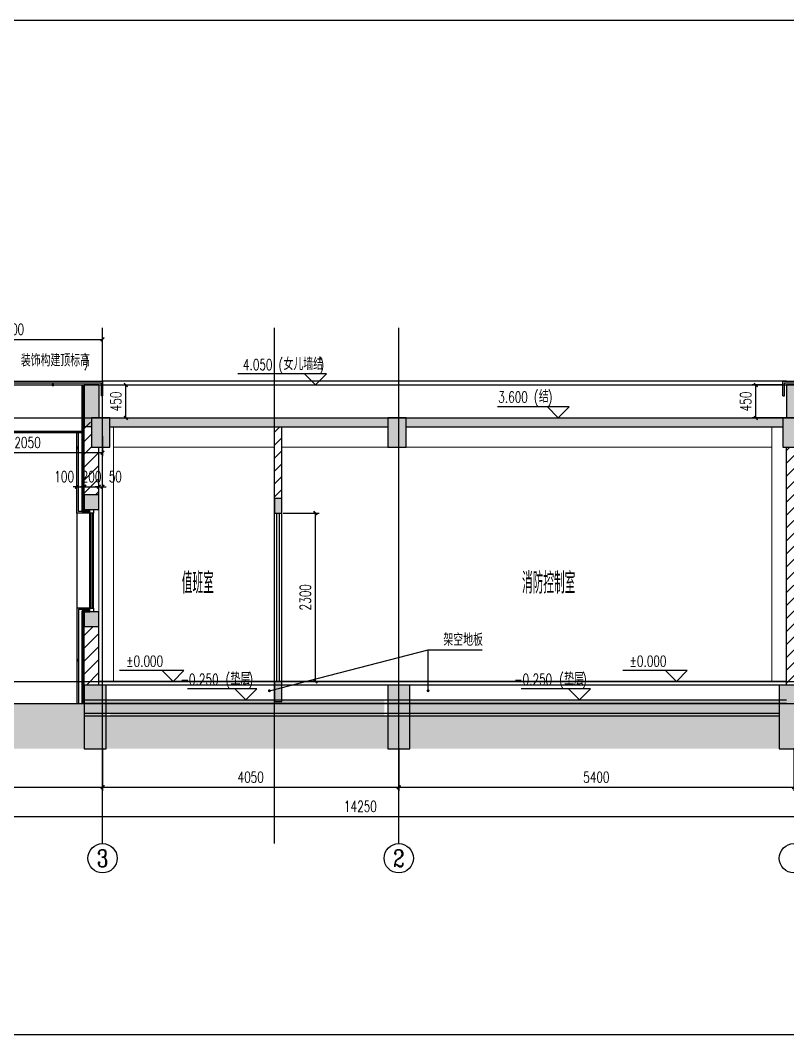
# Model space of a CAD drawing. Extents: x -2377130 to 293730, y -2 to 754590.
# Drawn here: x -2344584 to -2334094, y 512410 to 526270 of the extents above; entities that cross this region are included whole.
import ezdxf
from ezdxf.enums import TextEntityAlignment as Align

# ---------------------------------------------------------------- set-up
doc = ezdxf.new("R2010")
doc.units = 0
doc.header["$LTSCALE"] = 1000
doc.header["$MEASUREMENT"] = 0
doc.linetypes.add('DOTE', pattern=[2.42, 2, -0.2, 0.02, -0.2])
doc.layers.get('Defpoints').update_dxf_attribs({"color": 210})
for name, color, linetype in [('A-AXIS-D', 1, 'Continuous'), ('A-AXIS-DOTE', 14, 'DOTE'), ('A-AXIS-DP', 126, 'Continuous'), ('A-AXIS-ELEV', 4, 'Continuous'), ('A-COLS', 6, 'Continuous'), ('A-CURTAIN', 134, 'Continuous'), ('A-HATCH-1', 252, 'Continuous'), ('A-HATCH-2', 251, 'Continuous'), ('A-LIN-V', 9, 'Continuous'), ('A-SFCE', 30, 'Continuous'), ('A-TEXT', 61, 'Continuous'), ('A-WINDOW', 140, 'Continuous'), ('AS-COLN', 6, 'Continuous'), ('AS-WALL', 40, 'Continuous'), ('DIM_SYMB', 3, 'Continuous'), ('PUB_HATCH', 8, 'Continuous'), ('PUB_TEXT', 7, 'Continuous')]:
    doc.layers.add(name, color=color, linetype=linetype)
doc.layers.add('A-WALL-HATCH', color=8, linetype='Continuous', lineweight=13)
doc.styles.add('_TCH_AXIS', font='COMPLEX', dxfattribs={"bigfont": 'GBCBIG'})
doc.styles.add('_TCH_DIM', font='SIMPLEX', dxfattribs={"bigfont": 'GBCBIG'})
doc.styles.add('_TCH_DIM_T3', font='SIMPLEX', dxfattribs={"width": 0.705882, "bigfont": 'GBCBIG'})
doc.styles.add('_TCH_SPACE', font='SIMPLEX', dxfattribs={"height": 5, "bigfont": 'GBCBIG'})
doc.dimstyles.new('_TCH_ARCH&&50', dxfattribs={"dimtxt": 148.75, "dimasz": 50, "dimexe": 50, "dimexo": 50, "dimgap": 63.125, "dimtad": 1, "dimdec": 0, "dimzin": 0, "dimdsep": 46, "dimtxsty": '_TCH_DIM_T3', "dimblk": 'ARCHTICK', "dimcen": 0.09, "dimclrt": 7, "dimazin": 2, "dimtfac": 1, "dimtdec": 0, "dimtix": 1, "dimtmove": 2, "dimatfit": 3, "dimfxl": 0, "dimtolj": 1, "dimtzin": 0, "dimarcsym": 0})
pattern_1 = [(45, (0, 89.76), (-88.388383, 88.388383), [])]

# ---------------------------------------------------------------- blocks, each defined once
blk = doc.blocks.new('_ArchTick')
at = {"color": 0, "linetype": 'ByBlock', "const_width": 0.4}
blk.add_lwpolyline([(-0.5, -0.5), (0.5, 0.5)], dxfattribs=at)
blk = doc.blocks.new('*D1926')
at = {"layer": 'A-AXIS-DP', "color": 0, "lineweight": -2}
for p, q in [((-2345510, 520587), (-2345510, 520314)), ((-2343460, 520587), (-2343460, 520314)), ((-2345510, 520364), (-2343460, 520364))]:
    blk.add_line(p, q, dxfattribs=at)
at = {"layer": 'Defpoints', "color": 0}
for p in [(-2345510, 520637), (-2343460, 520637), (-2343460, 520364)]:
    blk.add_point(p, dxfattribs=at)
at = {"layer": 'A-AXIS-DP', "color": 0, "lineweight": -2, "xscale": 50, "yscale": 50, "zscale": 50, "rotation": 180}
blk.add_blockref('_ArchTick', (-2345510, 520364), dxfattribs=at)
at = {"layer": 'A-AXIS-DP', "color": 0, "lineweight": -2, "xscale": 50, "yscale": 50, "zscale": 50}
blk.add_blockref('_ArchTick', (-2343460, 520364), dxfattribs=at)
at = {"layer": 'A-AXIS-DP', "color": 7, "insert": (-2344485, 520502), "char_height": 148.8, "attachment_point": 5, "style": '_TCH_DIM_T3'}
blk.add_mtext('\\A1;2050', dxfattribs=at)
blk = doc.blocks.new('*D1925')
at = {"layer": 'A-AXIS-DP', "color": 0, "lineweight": -2}
for p, q in [((-2334160, 521287), (-2334580, 521287)), ((-2334530, 520837), (-2334530, 521287)), ((-2334160, 520837), (-2334580, 520837))]:
    blk.add_line(p, q, dxfattribs=at)
at = {"layer": 'Defpoints', "color": 0}
for p in [(-2334530, 521287), (-2334110, 521287), (-2334110, 520837)]:
    blk.add_point(p, dxfattribs=at)
at = {"layer": 'A-AXIS-DP', "color": 0, "lineweight": -2, "xscale": 50, "yscale": 50, "zscale": 50}
for p, rotation in [((-2334530, 521287), 90), ((-2334530, 520837), 270)]:
    blk.add_blockref('_ArchTick', p, dxfattribs=dict(at, rotation=rotation))
at = {"layer": 'A-AXIS-DP', "color": 7, "insert": (-2334668, 521062), "char_height": 148.8, "attachment_point": 5, "rotation": 90, "style": '_TCH_DIM_T3'}
blk.add_mtext('\\A1;450', dxfattribs=at)
blk = doc.blocks.new('*D1924')
at = {"layer": 'A-AXIS-DP', "color": 0, "lineweight": -2}
for p, q in [((-2343510, 519897), (-2343560, 519897)), ((-2343510, 519657), (-2343510, 519947)), ((-2343510, 519897), (-2343460, 519897)), ((-2343460, 519657), (-2343460, 519947)), ((-2343460, 519897), (-2343410, 519897))]:
    blk.add_line(p, q, dxfattribs=at)
at = {"layer": 'Defpoints', "color": 0}
for p in [(-2343460, 519897), (-2343510, 519607), (-2343460, 519607)]:
    blk.add_point(p, dxfattribs=at)
at = {"layer": 'A-AXIS-DP', "color": 0, "lineweight": -2, "xscale": 50, "yscale": 50, "zscale": 50}
blk.add_blockref('_ArchTick', (-2343510, 519897), dxfattribs=at)
at = {"layer": 'A-AXIS-DP', "color": 0, "lineweight": -2, "xscale": 50, "yscale": 50, "zscale": 50, "rotation": 180}
blk.add_blockref('_ArchTick', (-2343460, 519897), dxfattribs=at)
at = {"layer": 'A-AXIS-DP', "color": 7, "insert": (-2343285, 520035), "char_height": 148.8, "attachment_point": 5, "style": '_TCH_DIM_T3'}
blk.add_mtext('\\A1;50', dxfattribs=at)
blk = doc.blocks.new('*D1923')
at = {"layer": 'A-AXIS-DP', "color": 0, "lineweight": -2}
for p, q in [((-2343710, 519897), (-2343760, 519897)), ((-2343710, 519657), (-2343710, 519947)), ((-2343710, 519897), (-2343510, 519897)), ((-2343510, 519657), (-2343510, 519947)), ((-2343510, 519897), (-2343460, 519897))]:
    blk.add_line(p, q, dxfattribs=at)
at = {"layer": 'Defpoints', "color": 0}
for p in [(-2343510, 519897), (-2343710, 519607), (-2343510, 519607)]:
    blk.add_point(p, dxfattribs=at)
at = {"layer": 'A-AXIS-DP', "color": 0, "lineweight": -2, "xscale": 50, "yscale": 50, "zscale": 50}
blk.add_blockref('_ArchTick', (-2343710, 519897), dxfattribs=at)
at = {"layer": 'A-AXIS-DP', "color": 0, "lineweight": -2, "xscale": 50, "yscale": 50, "zscale": 50, "rotation": 180}
blk.add_blockref('_ArchTick', (-2343510, 519897), dxfattribs=at)
at = {"layer": 'A-AXIS-DP', "color": 7, "insert": (-2343610, 520035), "char_height": 148.8, "attachment_point": 5, "style": '_TCH_DIM_T3'}
blk.add_mtext('\\A1;200', dxfattribs=at)
blk = doc.blocks.new('*D1922')
at = {"layer": 'A-AXIS-DP', "color": 0, "lineweight": -2}
for p, q in [((-2343810, 519897), (-2343860, 519897)), ((-2343810, 519657), (-2343810, 519947)), ((-2343810, 519897), (-2343710, 519897)), ((-2343710, 519657), (-2343710, 519947)), ((-2343710, 519897), (-2343660, 519897))]:
    blk.add_line(p, q, dxfattribs=at)
at = {"layer": 'Defpoints', "color": 0}
for p in [(-2343710, 519897), (-2343810, 519607), (-2343710, 519607)]:
    blk.add_point(p, dxfattribs=at)
at = {"layer": 'A-AXIS-DP', "color": 0, "lineweight": -2, "xscale": 50, "yscale": 50, "zscale": 50}
blk.add_blockref('_ArchTick', (-2343810, 519897), dxfattribs=at)
at = {"layer": 'A-AXIS-DP', "color": 0, "lineweight": -2, "xscale": 50, "yscale": 50, "zscale": 50, "rotation": 180}
blk.add_blockref('_ArchTick', (-2343710, 519897), dxfattribs=at)
at = {"layer": 'A-AXIS-DP', "color": 7, "insert": (-2343985, 520035), "char_height": 148.8, "attachment_point": 5, "style": '_TCH_DIM_T3'}
blk.add_mtext('\\A1;100', dxfattribs=at)
blk = doc.blocks.new('*D1921')
at = {"layer": 'A-AXIS-DP', "color": 0, "lineweight": -2}
for p, q in [((-2340993, 519537), (-2340500, 519537)), ((-2340550, 517237), (-2340550, 519537)), ((-2340993, 517237), (-2340500, 517237))]:
    blk.add_line(p, q, dxfattribs=at)
at = {"layer": 'Defpoints', "color": 0}
for p in [(-2341043, 519537), (-2340550, 519537), (-2341043, 517237)]:
    blk.add_point(p, dxfattribs=at)
at = {"layer": 'A-AXIS-DP', "color": 0, "lineweight": -2, "xscale": 50, "yscale": 50, "zscale": 50}
for p, rotation in [((-2340550, 519537), 90), ((-2340550, 517237), 270)]:
    blk.add_blockref('_ArchTick', p, dxfattribs=dict(at, rotation=rotation))
at = {"layer": 'A-AXIS-DP', "color": 7, "insert": (-2340688, 518387), "char_height": 148.8, "attachment_point": 5, "rotation": 90, "style": '_TCH_DIM_T3'}
blk.add_mtext('\\A1;2300', dxfattribs=at)
blk = doc.blocks.new('*D1920')
at = {"layer": 'A-AXIS-DP', "color": 0, "lineweight": -2}
for p, q in [((-2345960, 521470), (-2345960, 521960)), ((-2345960, 521910), (-2343460, 521910)), ((-2343460, 521470), (-2343460, 521960))]:
    blk.add_line(p, q, dxfattribs=at)
at = {"layer": 'Defpoints', "color": 0}
for p in [(-2343460, 521910), (-2345960, 521420), (-2343460, 521420)]:
    blk.add_point(p, dxfattribs=at)
at = {"layer": 'A-AXIS-DP', "color": 0, "lineweight": -2, "xscale": 50, "yscale": 50, "zscale": 50, "rotation": 180}
blk.add_blockref('_ArchTick', (-2345960, 521910), dxfattribs=at)
at = {"layer": 'A-AXIS-DP', "color": 0, "lineweight": -2, "xscale": 50, "yscale": 50, "zscale": 50}
blk.add_blockref('_ArchTick', (-2343460, 521910), dxfattribs=at)
at = {"layer": 'A-AXIS-DP', "color": 7, "insert": (-2344710, 522048), "char_height": 148.8, "attachment_point": 5, "style": '_TCH_DIM_T3'}
blk.add_mtext('\\A1;2500', dxfattribs=at)
blk = doc.blocks.new('*D1908')
at = {"layer": 'A-AXIS-D', "color": 0, "lineweight": -2}
for p, q in [((-2347060, 516327), (-2347060, 515342)), ((-2332810, 516327), (-2332810, 515342)), ((-2347060, 515392), (-2332810, 515392))]:
    blk.add_line(p, q, dxfattribs=at)
at = {"layer": 'Defpoints', "color": 0}
for p in [(-2347060, 516377), (-2332810, 516377), (-2332810, 515392)]:
    blk.add_point(p, dxfattribs=at)
at = {"layer": 'A-AXIS-D', "color": 0, "lineweight": -2, "xscale": 50, "yscale": 50, "zscale": 50, "rotation": 180}
blk.add_blockref('_ArchTick', (-2347060, 515392), dxfattribs=at)
at = {"layer": 'A-AXIS-D', "color": 0, "lineweight": -2, "xscale": 50, "yscale": 50, "zscale": 50}
blk.add_blockref('_ArchTick', (-2332810, 515392), dxfattribs=at)
at = {"layer": 'A-AXIS-D', "color": 7, "insert": (-2339935, 515529), "char_height": 148.8, "attachment_point": 5, "style": '_TCH_DIM_T3'}
blk.add_mtext('\\A1;14250', dxfattribs=at)
blk = doc.blocks.new('*D1906')
at = {"layer": 'A-AXIS-D', "color": 0, "lineweight": -2}
for p, q in [((-2339410, 516327), (-2339410, 515742)), ((-2334010, 516327), (-2334010, 515742)), ((-2339410, 515792), (-2334010, 515792))]:
    blk.add_line(p, q, dxfattribs=at)
at = {"layer": 'Defpoints', "color": 0}
for p in [(-2339410, 516377), (-2334010, 516377), (-2334010, 515792)]:
    blk.add_point(p, dxfattribs=at)
at = {"layer": 'A-AXIS-D', "color": 0, "lineweight": -2, "xscale": 50, "yscale": 50, "zscale": 50, "rotation": 180}
blk.add_blockref('_ArchTick', (-2339410, 515792), dxfattribs=at)
at = {"layer": 'A-AXIS-D', "color": 0, "lineweight": -2, "xscale": 50, "yscale": 50, "zscale": 50}
blk.add_blockref('_ArchTick', (-2334010, 515792), dxfattribs=at)
at = {"layer": 'A-AXIS-D', "color": 7, "insert": (-2336710, 515929), "char_height": 148.8, "attachment_point": 5, "style": '_TCH_DIM_T3'}
blk.add_mtext('\\A1;5400', dxfattribs=at)
blk = doc.blocks.new('*D1905')
at = {"layer": 'A-AXIS-D', "color": 0, "lineweight": -2}
for p, q in [((-2343460, 516327), (-2343460, 515742)), ((-2339410, 516327), (-2339410, 515742)), ((-2343460, 515792), (-2339410, 515792))]:
    blk.add_line(p, q, dxfattribs=at)
at = {"layer": 'Defpoints', "color": 0}
for p in [(-2343460, 516377), (-2339410, 516377), (-2339410, 515792)]:
    blk.add_point(p, dxfattribs=at)
at = {"layer": 'A-AXIS-D', "color": 0, "lineweight": -2, "xscale": 50, "yscale": 50, "zscale": 50, "rotation": 180}
blk.add_blockref('_ArchTick', (-2343460, 515792), dxfattribs=at)
at = {"layer": 'A-AXIS-D', "color": 0, "lineweight": -2, "xscale": 50, "yscale": 50, "zscale": 50}
blk.add_blockref('_ArchTick', (-2339410, 515792), dxfattribs=at)
at = {"layer": 'A-AXIS-D', "color": 7, "insert": (-2341435, 515929), "char_height": 148.8, "attachment_point": 5, "style": '_TCH_DIM_T3'}
blk.add_mtext('\\A1;4050', dxfattribs=at)
blk = doc.blocks.new('*D1904')
at = {"layer": 'A-AXIS-D', "color": 0, "lineweight": -2}
for p, q in [((-2347060, 516327), (-2347060, 515742)), ((-2343460, 516327), (-2343460, 515742)), ((-2347060, 515792), (-2343460, 515792))]:
    blk.add_line(p, q, dxfattribs=at)
at = {"layer": 'Defpoints', "color": 0}
for p in [(-2347060, 516377), (-2343460, 516377), (-2343460, 515792)]:
    blk.add_point(p, dxfattribs=at)
at = {"layer": 'A-AXIS-D', "color": 0, "lineweight": -2, "xscale": 50, "yscale": 50, "zscale": 50, "rotation": 180}
blk.add_blockref('_ArchTick', (-2347060, 515792), dxfattribs=at)
at = {"layer": 'A-AXIS-D', "color": 0, "lineweight": -2, "xscale": 50, "yscale": 50, "zscale": 50}
blk.add_blockref('_ArchTick', (-2343460, 515792), dxfattribs=at)
at = {"layer": 'A-AXIS-D', "color": 7, "insert": (-2345260, 515929), "char_height": 148.8, "attachment_point": 5, "style": '_TCH_DIM_T3'}
blk.add_mtext('\\A1;3600', dxfattribs=at)
blk = doc.blocks.new('*D1903')
at = {"layer": 'A-AXIS-DP', "color": 0, "lineweight": -2}
for p, q in [((-2343460, 521287), (-2343090, 521287)), ((-2343140, 520837), (-2343140, 521287)), ((-2343460, 520837), (-2343090, 520837))]:
    blk.add_line(p, q, dxfattribs=at)
at = {"layer": 'Defpoints', "color": 0}
for p in [(-2343510, 521287), (-2343140, 521287), (-2343510, 520837)]:
    blk.add_point(p, dxfattribs=at)
at = {"layer": 'A-AXIS-DP', "color": 0, "lineweight": -2, "xscale": 50, "yscale": 50, "zscale": 50}
for p, rotation in [((-2343140, 521287), 90), ((-2343140, 520837), 270)]:
    blk.add_blockref('_ArchTick', p, dxfattribs=dict(at, rotation=rotation))
at = {"layer": 'A-AXIS-DP', "color": 7, "insert": (-2343278, 521062), "char_height": 148.8, "attachment_point": 5, "rotation": 90, "style": '_TCH_DIM_T3'}
blk.add_mtext('\\A1;450', dxfattribs=at)
blk = doc.blocks.new('_FZH')
at = {"color": 8}
blk.add_lwpolyline([(-0.5, -0.5), (0.5, -0.5), (0.5, 0.5), (-0.5, 0.5)], close=True, dxfattribs=at)
at = {"layer": 'PUB_HATCH', "color": 8}
blk.add_solid([(-0.5, -0.5), (0.5, -0.5), (-0.5, 0.5), (0.5, 0.5)], dxfattribs=at)
blk = doc.blocks.new('99平面图例外参$0$$LinePat$夹层保温1')
at = {"color": 0}
for p, q in [((0, 0), (96, 0)), ((0, -50), (96, -50)), ((0, -100), (96, -50)), ((96, -100), (0, -50)), ((0, -100), (96, -100)), ((0, -150), (96, -150))]:
    blk.add_line(p, q, dxfattribs=at)

msp = doc.modelspace()

# ---------------------------------------------------------------- hatches: boundary and pattern name
at = {"layer": 'A-HATCH-1'}
h = msp.add_hatch(dxfattribs=at)
h.set_pattern_fill('混凝土', color=8, scale=20)
h.set_pattern_definition([(50, (-40602149433.28, -3385484342.55), (143.45203652015, -12.55042699652), [15, -165]), (355, (-40602149433.28, -3385484342.55), (-27.7502667226, 150.43842674), [12, -132]), (100.4514, (-40602149421.32, -3385484343.6), (115.7018763428, 137.8879084122), [12.748038, -140.2284224]), (46.1842, (-40602149433.28, -3385484302.55), (213.4482097251, -33.1038028658), [22.5, -247.5]), (96.6356, (-40602149415.49, -3385484305.3), (186.9325411097, 194.8235741801), [19.1220576, -210.3426]), (351.1842, (-40602149433.28, -3385484302.55), (186.9323890267, 194.8237201851), [18, -198]), (21, (-40602149413.28, -3385484312.55), (119.3814104237, -80.52377813307), [15, -165]), (326, (-40602149413.28, -3385484312.55), (48.6630663843, 145.03000900937), [12, -132]), (71.4514, (-40602149403.33, -3385484319.26), (168.0445257163, 64.506099342), [12.748038, -140.2284224]), (37.5, (-40602149433.276, -3385484342.55), (2.43197106346, 66.57877076626), [0, -130.4, 0, -134, 0, -132.5]), (7.5, (-40602149433.276, -3385484342.55), (52.61390748843, 78.88234237647), [0, -76.4, 0, -127.4, 0, -50.5]), (327.5, (-40602149477.876, -3385484342.55), (106.76448723448, -4.510974346876), [0, -50, 0, -156, 0, -207]), (317.5, (-40602149497.88, -3385484342.55), (116.63723386848, 20.02099646646), [0, -65, 0, -103.6, 0, -147])])
h.paths.add_polyline_path([(-2339310, 516797.5), (-2339310, 516987.5), (-2334210, 516987.5), (-2334210, 516797.5)])
h.paths.add_polyline_path([(-2343460, 516797.5), (-2343460, 516987.5), (-2339610, 516987.5), (-2339610, 516797.5)])
h = msp.add_hatch(dxfattribs=at)
h.set_pattern_fill('砂石碎砖', color=8, scale=10)
h.set_pattern_definition([(50, (-40602149433.276, -3385484342.55), (71.72601810687, -6.2752133697), [7.5, -82.5]), (355, (-40602149433.276, -3385484342.55), (-13.87513266396, 75.21921330899), [6, -66]), (100.4514, (-40602149427.3, -3385484343.07), (57.8509381714, 68.9439542061), [6.374019, -70.114211]), (46.1842, (-40602149433.28, -3385484322.55), (106.7241042853, -16.55190087903), [11.25, -123.75]), (96.6356, (-40602149424.38, -3385484323.93), (93.46627015755, 97.41178704382), [9.5610288, -105.1713]), (351.1842, (-40602149433.28, -3385484322.55), (93.46619451336, 97.41186009253), [9, -99]), (21, (-40602149423.276, -3385484327.55), (59.69070514017, -40.26188887982), [7.5, -82.5]), (326, (-40602149423.276, -3385484327.55), (24.33153377248, 72.51500411325), [6, -66]), (71.4514, (-40602149418.3, -3385484330.9), (84.02226285815, 32.253049671), [6.374019, -70.114211])])
h.paths.add_polyline_path([(-2339310, 516797.5), (-2334010, 516797.5), (-2334010, 516762.5), (-2339310, 516762.5)])
h.paths.add_polyline_path([(-2343360, 516797.5), (-2339610, 516797.5), (-2339610, 516762.5), (-2343360, 516762.5)])
at = {"layer": 'A-WALL-HATCH'}
h = msp.add_hatch(dxfattribs=at)
h.set_pattern_fill('夯实土壤', color=8, scale=40)
h.set_pattern_definition([(45, (-40602149386.08, -3385484292.55), (-158.9576044107, 158.9576044107), []), (45, (-40602149302.08, -3385484292.55), (-158.9576044107, 158.9576044107), []), (45, (-40602149218.08, -3385484292.55), (-158.9576044107, 158.9576044107), []), (135, (-40602149386.08, -3385484292.55), (-158.9576044107, -158.9576044107), [106, -118.8]), (135, (-40602149344.08, -3385484250.55), (-158.9576044107, -158.9576044107), [106, -118.8]), (135, (-40602149302.08, -3385484208.55), (-158.9576044107, -158.9576044107), [106, -118.8])])
h.paths.add_polyline_path([(-2333910, 516937.5), (-2332286.7, 516937.5), (-2332286.7, 516317.5), (-2333910, 516317.5)])
h.paths.add_polyline_path([(-2339260, 516762.5), (-2334210, 516762.5), (-2334210, 516477.5), (-2334210, 516317.5), (-2339260, 516317.5)])
h.paths.add_polyline_path([(-2343408.8, 516762.5), (-2339560, 516762.5), (-2339560, 516317.5), (-2343408.8, 516317.5)])
h.paths.add_polyline_path([(-2347680, 516937.5), (-2343708.8, 516937.5), (-2343708.8, 516317.5), (-2347680, 516317.5)])
at = {"layer": 'PUB_HATCH'}
for points in [[(-2343610, 520717.5), (-2343610, 520837.5), (-2343510, 520837.5), (-2343510, 521287.5), (-2343710, 521287.5), (-2343710, 520717.5)], [(-2334110, 520837.5), (-2333910, 520837.5), (-2333910, 521287.5), (-2334110, 521287.5)], [(-2343360, 520837.5), (-2343360, 520717.5), (-2341060, 520717.5), (-2341060, 520837.5)], [(-2339560, 520717.5), (-2339560, 520837.5), (-2341060, 520837.5), (-2341060, 520717.5)], [(-2339310, 520837.5), (-2339310, 520717.5), (-2334160, 520717.5), (-2334160, 520837.5)]]:
    msp.add_hatch(color=8, dxfattribs=at).paths.add_polyline_path(points)
h = msp.add_hatch(dxfattribs=at)
h.set_pattern_fill('普通砖', color=8, scale=50, style=0)
h.set_pattern_definition(pattern_1)
h.paths.add_polyline_path([(-2343510, 520437.5), (-2343610, 520437.5), (-2343610, 520777.5), (-2343710, 520777.5), (-2343710, 519787.5), (-2343510, 519787.5)])
h = msp.add_hatch(dxfattribs=at)
h.set_pattern_fill('普通砖', color=8, scale=50, style=0)
h.set_pattern_definition(pattern_1)
h.paths.add_polyline_path([(-2341110, 519737.5), (-2341010, 519737.5), (-2341010, 520717.5), (-2341110, 520717.5)])
h = msp.add_hatch(dxfattribs=at)
h.set_pattern_fill('普通砖', color=8, scale=50, style=0)
h.set_pattern_definition(pattern_1)
h.paths.add_polyline_path([(-2333910, 517187.5), (-2333910, 520437.5), (-2334110, 520437.5), (-2334110, 517187.5)])
h = msp.add_hatch(dxfattribs=at)
h.set_pattern_fill('普通砖', color=8, scale=50, style=0)
h.set_pattern_definition(pattern_1)
h.paths.add_polyline_path([(-2343508.8, 517987.5), (-2343708.8, 517987.5), (-2343708.8, 517187.5), (-2343508.8, 517187.5)])

# ---------------------------------------------------------------- linework, layer by layer
at = {"layer": 'A-AXIS-D', "color": 8}
for centre in [(-2343460, 514820.5), (-2339410.6, 514820.5), (-2334010.6, 514820.5)]:
    msp.add_circle(centre, 200, dxfattribs=at)
at = {"layer": 'A-AXIS-DOTE', "color": 8, "ltscale": 30}
for p, q in [((-2343460, 515020.5), (-2343460, 522067.5)), ((-2341110, 515020.5), (-2341110, 522067.5)), ((-2339410, 515020.5), (-2339410, 522067.5)), ((-2349676.7, 521287.5), (-2332286.7, 521287.5)), ((-2349676.7, 520837.5), (-2332286.7, 520837.5)), ((-2349676.7, 517237.5), (-2332286.7, 517237.5))]:
    msp.add_line(p, q, dxfattribs=at)
at = {"layer": 'A-AXIS-DOTE', "color": 8}
msp.add_line((-2349676.7, 516937.5), (-2332286.7, 516937.5), dxfattribs=at)
at = {"layer": 'A-AXIS-ELEV', "color": 8}
for p, q in [((-2340400, 521437.5), (-2341610, 521437.5)), ((-2340550, 521287.5), (-2340700, 521437.5)), ((-2340550, 521287.5), (-2340400, 521437.5)), ((-2337080, 520987.6), (-2338060, 520987.6)), ((-2337230, 520837.6), (-2337380, 520987.6)), ((-2337230, 520837.6), (-2337080, 520987.6)), ((-2342346.7, 517387.5), (-2343230, 517387.5)), ((-2342496.7, 517237.5), (-2342646.7, 517387.5)), ((-2342496.7, 517237.5), (-2342346.7, 517387.5)), ((-2335466.7, 517387.5), (-2336350, 517387.5)), ((-2335616.7, 517237.5), (-2335766.7, 517387.5)), ((-2335616.7, 517237.5), (-2335466.7, 517387.5)), ((-2341350, 517137.5), (-2342299.1, 517137.5)), ((-2341500, 516987.5), (-2341650, 517137.5)), ((-2341500, 516987.5), (-2341350, 517137.5)), ((-2336790, 517137.5), (-2337739.1, 517137.5)), ((-2336940, 516987.5), (-2337090, 517137.5)), ((-2336940, 516987.5), (-2336790, 517137.5))]:
    msp.add_line(p, q, dxfattribs=at)
at = {"layer": 'A-COLS', "color": 8}
msp.add_line((-2343610, 520717.5), (-2343710, 520717.5), dxfattribs=at)
at = {"layer": 'A-CURTAIN', "color": 8}
for p, q in [((-2334160, 521337.5), (-2333810, 521337.5)), ((-2334160, 521137.5), (-2334160, 521337.5)), ((-2334140, 521317.5), (-2333823.5, 521317.5)), ((-2334140, 521137.5), (-2334140, 521317.5)), ((-2343460, 521137.5), (-2343480, 521137.5)), ((-2334160, 521137.5), (-2334140, 521137.5)), ((-2345510, 520637.5), (-2343710, 520637.5)), ((-2345501.4, 520657.5), (-2343710, 520657.5))]:
    msp.add_line(p, q, dxfattribs=at)
for points in [[(-2345800.2, 521337.5), (-2343460, 521337.5), (-2343460, 521137.5)], [(-2345800.2, 521317.5), (-2343480, 521317.5), (-2343480, 521137.5)], [(-2343633.8, 519537.5), (-2343810, 519537.5), (-2343810, 520637.5)], [(-2343633.8, 519557.5), (-2343790, 519557.5), (-2343790, 520637.5)], [(-2343633.8, 518237.5), (-2343810, 518237.5), (-2343810, 516937.5)], [(-2343633.8, 518217.5), (-2343790, 518217.5), (-2343790, 516937.5)]]:
    msp.add_lwpolyline(points, dxfattribs=at)
at = {"layer": 'A-HATCH-2', "color": 8}
msp.add_line((-2334210, 517187.5), (-2334210, 516677.5), dxfattribs=at)
at = {"layer": 'A-LIN-V', "color": 8}
msp.add_line((-2343810, 519537.5), (-2343810, 518237.5), dxfattribs=at)
msp.add_lwpolyline([(-2377130, 526270), (-2327650, 526270), (-2327650, 512410), (-2377130, 512410)], close=True, dxfattribs=at)
msp.add_lwpolyline([(-2334110, 521337.5), (-2343460, 521337.5)], dxfattribs=at)
at = {"layer": 'A-SFCE', "color": 8}
for p, q in [((-2339410, 517187.5), (-2343610, 517187.5)), ((-2339410, 517237.5), (-2343508.8, 517237.5)), ((-2334110, 517237.5), (-2339460, 517237.5)), ((-2334010, 517187.5), (-2339460, 517187.5)), ((-2343710, 516987.5), (-2334110, 516987.5)), ((-2359992.8, 516937.5), (-2343710, 516937.5)), ((-2334110, 516937.5), (-2343710, 516937.5)), ((-2343710, 516937.5), (-2334110, 516937.5)), ((-2334210, 516762.5), (-2343710, 516762.5))]:
    msp.add_line(p, q, dxfattribs=at)
msp.add_lwpolyline([(-2334210, 516797.5), (-2343710, 516797.5)], dxfattribs=at)
at = {"layer": 'A-WALL-HATCH', "color": 8}
for p, q in [((-2343310, 520717.5), (-2343310, 517237.5)), ((-2334310, 520717.5), (-2334310, 517237.5)), ((-2341110, 520437.5), (-2343310, 520437.5)), ((-2339560, 520437.5), (-2341010, 520437.5)), ((-2339310, 520437.5), (-2334310, 520437.5)), ((-2343810, 519537.5), (-2343810, 518237.5)), ((-2343510, 519587.5), (-2343510, 518187.5))]:
    msp.add_line(p, q, dxfattribs=at)
at = {"layer": 'A-WINDOW', "color": 8}
for p, q in [((-2343633.8, 518237.5), (-2343633.8, 519537.5)), ((-2343618.8, 518237.5), (-2343618.8, 519537.5)), ((-2343598.8, 518237.5), (-2343598.8, 519537.5)), ((-2343583.8, 518237.5), (-2343583.8, 519537.5)), ((-2341110, 517237.5), (-2341110, 519537.5)), ((-2341076.7, 517237.5), (-2341076.7, 519537.5)), ((-2341043.3, 517237.5), (-2341043.3, 519537.5)), ((-2341010, 517237.5), (-2341010, 519537.5))]:
    msp.add_line(p, q, dxfattribs=at)
for points in [[(-2343583.8, 519537.5), (-2343633.8, 519537.5), (-2343633.8, 519587.5), (-2343583.8, 519587.5)], [(-2343583.8, 518187.5), (-2343633.8, 518187.5), (-2343633.8, 518237.5), (-2343583.8, 518237.5)]]:
    msp.add_lwpolyline(points, close=True, dxfattribs=at)
at = {"layer": 'AS-COLN', "color": 8}
for p, q in [((-2343710, 521287.5), (-2343710, 520717.5)), ((-2343510, 521287.5), (-2343710, 521287.5)), ((-2343510, 521287.5), (-2343510, 520837.5)), ((-2334110, 521287.5), (-2334110, 520837.5)), ((-2333910, 521287.5), (-2334110, 521287.5)), ((-2343360, 520837.5), (-2341060, 520837.5)), ((-2341060, 520837.5), (-2339560, 520837.5)), ((-2339310, 520837.5), (-2334160, 520837.5)), ((-2343360, 520717.5), (-2341060, 520717.5)), ((-2341060, 520717.5), (-2339560, 520717.5)), ((-2339310, 520717.5), (-2334160, 520717.5))]:
    msp.add_line(p, q, dxfattribs=at)
at = {"layer": 'AS-WALL', "color": 8}
for p, q in [((-2343710, 519787.5), (-2343710, 520777.5)), ((-2341110, 519737.5), (-2341110, 520717.5)), ((-2341010, 519737.5), (-2341010, 520717.5)), ((-2343510, 519787.5), (-2343510, 520437.5)), ((-2334110, 517187.5), (-2334110, 520437.5)), ((-2343708.8, 517187.5), (-2343708.8, 517987.5)), ((-2343508.8, 517187.5), (-2343508.8, 517987.5))]:
    msp.add_line(p, q, dxfattribs=at)
at = {"layer": 'DIM_SYMB', "color": 8}
for p, q in [((-2341180, 517110), (-2339010, 517670)), ((-2339010, 517110), (-2339010, 517670)), ((-2339010, 517670), (-2338270, 517670))]:
    msp.add_line(p, q, dxfattribs=at)
at = {"layer": 'DIM_SYMB', "color": 8, "const_width": 20}
for points in [[(-2344134.8, 521278.9, 1), (-2344145.2, 521296, 1)], [(-2343796.6, 520439.4, 1), (-2343803.4, 520420.6, 1)], [(-2343795.9, 517518.3, 1), (-2343804.1, 517536.6, 1)], [(-2341189.7, 517107.5, 1), (-2341170.3, 517112.5, 1)], [(-2339010, 517100, 1), (-2339010, 517120, 1)]]:
    msp.add_lwpolyline(points, format="xyb", close=True, dxfattribs=at)

# ---------------------------------------------------------------- block references
at = {"layer": 'A-COLS', "color": 8, "xscale": 400, "yscale": 250, "zscale": 250, "rotation": 90}
for p in [(-2343485, 520637.5), (-2339435, 520637.5), (-2334035, 520637.5)]:
    msp.add_blockref('_FZH', p, dxfattribs=at)
at = {"layer": 'A-COLS', "color": 8}
for p, xscale, yscale, zscale in [((-2343610, 519687.5), 199.9999998877756, 200.0000008141506, 200.0000008141506), ((-2343608.8, 518087.5), 199.9999998877756, 200.0000008141506, 200.0000008141506), ((-2343558.8, 516752.5), 300, 870, 870), ((-2339410, 516752.5), 300, 870, 870), ((-2334060, 516752.5), 300, 870, 870)]:
    msp.add_blockref('_FZH', p, dxfattribs=dict(at, xscale=xscale, yscale=yscale, zscale=zscale))
at = {"layer": 'A-HATCH-2', "color": 8, "yscale": 0.2, "zscale": 0.2}
for p, xscale, rotation in [((-2343740, 521268.2), 0.2002314816409753, 90), ((-2343740, 521249), 0.2002314816409753, 90), ((-2343740, 521229.8), 0.2002314816409753, 90), ((-2343740, 521210.6), 0.2002314816409753, 90), ((-2343740, 521191.3), 0.2002314816409753, 90), ((-2343740, 521172.1), 0.2002314816409753, 90), ((-2343740, 521152.9), 0.2002314816409753, 90), ((-2343740, 521133.7), 0.2002314816409753, 90), ((-2343740, 521114.5), 0.2002314816409753, 90), ((-2343740, 521095.2), 0.2002314816409753, 90), ((-2343740, 521076), 0.2002314816409753, 90), ((-2343740, 521056.8), 0.2002314816409753, 90), ((-2343740, 521037.6), 0.2002314816409753, 90), ((-2343740, 521018.3), 0.2002314816409753, 90), ((-2343740, 520999.1), 0.2002314816409753, 90), ((-2343740, 520979.9), 0.2002314816409753, 90), ((-2343740, 520960.7), 0.2002314816409753, 90), ((-2343740, 520941.5), 0.2002314816409753, 90), ((-2343740, 520922.2), 0.2002314816409753, 90), ((-2343740, 520903), 0.2002314816409753, 90), ((-2343740, 520883.8), 0.2002314816409753, 90), ((-2343740, 520864.6), 0.2002314816409753, 90), ((-2343740, 520845.3), 0.2002314816409753, 90), ((-2343740, 520826.1), 0.2002314816409753, 90), ((-2343740, 520806.9), 0.2002314816409753, 90), ((-2343740, 520787.7), 0.2002314816409753, 90), ((-2343740, 520768.5), 0.2002314816409753, 90), ((-2343740, 520749.2), 0.2002314816409753, 90), ((-2343740, 520730), 0.2002314816409753, 90), ((-2343740, 520710.8), 0.2002314816409753, 90), ((-2343740, 520691.6), 0.2002314816409753, 90), ((-2343740, 520672.3), 0.2002314816409753, 90), ((-2343740, 520653.1), 0.2002314816409753, 90), ((-2343740, 520633.9), 0.2002314816409753, 90), ((-2343740, 520614.7), 0.2002314816409753, 90), ((-2343740, 520595.5), 0.2002314816409753, 90), ((-2343740, 520576.2), 0.2002314816409753, 90), ((-2343740, 520557), 0.2002314816409753, 90), ((-2343740, 520537.8), 0.2002314816409753, 90), ((-2343740, 520518.6), 0.2002314816409753, 90), ((-2343740, 520499.3), 0.2002314816409753, 90), ((-2343740, 520480.1), 0.2002314816409753, 90), ((-2343740, 520460.9), 0.2002314816409753, 90), ((-2343740, 520441.7), 0.2002314816409753, 90), ((-2343740, 520422.5), 0.2002314816409753, 90), ((-2343740, 520403.2), 0.2002314816409753, 90), ((-2343740, 520384), 0.2002314816409753, 90), ((-2343740, 520364.8), 0.2002314816409753, 90), ((-2343740, 520345.6), 0.2002314816409753, 90), ((-2343740, 520326.3), 0.2002314816409753, 90), ((-2343740, 520307.1), 0.2002314816409753, 90), ((-2343740, 520287.9), 0.2002314816409753, 90), ((-2343740, 520268.7), 0.2002314816409753, 90), ((-2343740, 520249.5), 0.2002314816409753, 90), ((-2343740, 520230.2), 0.2002314816409753, 90), ((-2343740, 520211), 0.2002314816409753, 90), ((-2343740, 520191.8), 0.2002314816409753, 90), ((-2343740, 520172.6), 0.2002314816409753, 90), ((-2343740, 520153.3), 0.2002314816409753, 90), ((-2343740, 520134.1), 0.2002314816409753, 90), ((-2343740, 520114.9), 0.2002314816409753, 90), ((-2343740, 520095.7), 0.2002314816409753, 90), ((-2343740, 520076.5), 0.2002314816409753, 90), ((-2343740, 520057.2), 0.2002314816409753, 90), ((-2343740, 520038), 0.2002314816409753, 90), ((-2343740, 520018.8), 0.2002314816409753, 90), ((-2343740, 519999.6), 0.2002314816409753, 90), ((-2343740, 519980.3), 0.2002314816409753, 90), ((-2343740, 519961.1), 0.2002314816409753, 90), ((-2343740, 519941.9), 0.2002314816409753, 90), ((-2343740, 519922.7), 0.2002314816409753, 90), ((-2343740, 519903.5), 0.2002314816409753, 90), ((-2343740, 519884.2), 0.2002314816409753, 90), ((-2343740, 519865), 0.2002314816409753, 90), ((-2343740, 519845.8), 0.2002314816409753, 90), ((-2343740, 519826.6), 0.2002314816409753, 90), ((-2343740, 519807.3), 0.2002314816409753, 90), ((-2343740, 519788.1), 0.2002314816409753, 90), ((-2343740, 519768.9), 0.2002314816409753, 90), ((-2343740, 519749.7), 0.2002314816409753, 90), ((-2343740, 519730.5), 0.2002314816409753, 90), ((-2343740, 519711.2), 0.2002314816409753, 90), ((-2343740, 519692), 0.2002314816409753, 90), ((-2343740, 519672.8), 0.2002314816409753, 90), ((-2343740, 519653.6), 0.2002314816409753, 90), ((-2343740, 519634.3), 0.2002314816409753, 90), ((-2343740, 519615.1), 0.2002314816409753, 90), ((-2343740, 519595.9), 0.2002314816409753, 90), ((-2343740, 519576.7), 0.2002314816409753, 90), ((-2343740, 519557.5), 0.2002314816409753, 90), ((-2343740, 518187.5), -0.2213029384438288, 180), ((-2343740, 518183), 0.2027243589831626, 90), ((-2343740, 518163.5), 0.2027243589831626, 90), ((-2343740, 518144.1), 0.2027243589831626, 90), ((-2343740, 518124.6), 0.2027243589831626, 90), ((-2343740, 518105.1), 0.2027243589831626, 90), ((-2343740, 518085.7), 0.2027243589831626, 90), ((-2343718.8, 518187.5), -0.2213029384438288, 180), ((-2343697.5, 518187.5), -0.2213029384438288, 180), ((-2343676.3, 518187.5), -0.2213029384438288, 180), ((-2343655, 518187.5), -0.2213029384438288, 180), ((-2343740, 518066.2), 0.2027243589831626, 90), ((-2343740, 518046.8), 0.2027243589831626, 90), ((-2343740, 518027.3), 0.2027243589831626, 90), ((-2343740, 518007.8), 0.2027243589831626, 90), ((-2343740, 517988.4), 0.2027243589831626, 90), ((-2343740, 517968.9), 0.2027243589831626, 90), ((-2343740, 517949.5), 0.2027243589831626, 90), ((-2343740, 517930), 0.2027243589831626, 90), ((-2343740, 517910.5), 0.2027243589831626, 90), ((-2343740, 517891.1), 0.2027243589831626, 90), ((-2343740, 517871.6), 0.2027243589831626, 90), ((-2343740, 517852.1), 0.2027243589831626, 90), ((-2343740, 517832.7), 0.2027243589831626, 90), ((-2343740, 517813.2), 0.2027243589831626, 90), ((-2343740, 517793.8), 0.2027243589831626, 90), ((-2343740, 517774.3), 0.2027243589831626, 90), ((-2343740, 517754.8), 0.2027243589831626, 90), ((-2343740, 517735.4), 0.2027243589831626, 90), ((-2343740, 517715.9), 0.2027243589831626, 90), ((-2343740, 517696.5), 0.2027243589831626, 90), ((-2343740, 517677), 0.2027243589831626, 90), ((-2343740, 517657.5), 0.2027243589831626, 90), ((-2343740, 517638.1), 0.2027243589831626, 90), ((-2343740, 517618.6), 0.2027243589831626, 90), ((-2343740, 517599.1), 0.2027243589831626, 90), ((-2343740, 517579.7), 0.2027243589831626, 90), ((-2343740, 517560.2), 0.2027243589831626, 90), ((-2343740, 517540.8), 0.2027243589831626, 90), ((-2343740, 517521.3), 0.2027243589831626, 90), ((-2343740, 517501.8), 0.2027243589831626, 90), ((-2343740, 517482.4), 0.2027243589831626, 90), ((-2343740, 517462.9), 0.2027243589831626, 90), ((-2343740, 517443.5), 0.2027243589831626, 90), ((-2343740, 517424), 0.2027243589831626, 90), ((-2343740, 517404.5), 0.2027243589831626, 90), ((-2343740, 517385.1), 0.2027243589831626, 90), ((-2343740, 517365.6), 0.2027243589831626, 90), ((-2343740, 517346.1), 0.2027243589831626, 90), ((-2343740, 517326.7), 0.2027243589831626, 90), ((-2343740, 517307.2), 0.2027243589831626, 90), ((-2343740, 517287.8), 0.2027243589831626, 90), ((-2343740, 517268.3), 0.2027243589831626, 90), ((-2343740, 517248.8), 0.2027243589831626, 90), ((-2343740, 517229.4), 0.2027243589831626, 90), ((-2343740, 517209.9), 0.2027243589831626, 90), ((-2343740, 517190.5), 0.2027243589831626, 90), ((-2343740, 517171), 0.2027243589831626, 90), ((-2343740, 517151.5), 0.2027243589831626, 90), ((-2343740, 517132.1), 0.2027243589831626, 90), ((-2343740, 517112.6), 0.2027243589831626, 90), ((-2343740, 517093.1), 0.2027243589831626, 90), ((-2343740, 517073.7), 0.2027243589831626, 90), ((-2343740, 517054.2), 0.2027243589831626, 90), ((-2343740, 517034.8), 0.2027243589831626, 90), ((-2343740, 517015.3), 0.2027243589831626, 90), ((-2343740, 516995.8), 0.2027243589831626, 90), ((-2343740, 516976.4), 0.2027243589831626, 90), ((-2343740, 516956.9), 0.2027243589831626, 90), ((-2343740, 516937.5), 0.2027243589831626, 90)]:
    msp.add_blockref('99平面图例外参$0$$LinePat$夹层保温1', p, dxfattribs=dict(at, xscale=xscale, rotation=rotation))
at = {"layer": 'A-HATCH-2', "color": 8, "xscale": 0.2213029384700222, "yscale": 0.2, "zscale": 0.2}
for p in [(-2343740, 519587.5), (-2343718.8, 519587.5), (-2343697.5, 519587.5), (-2343676.3, 519587.5), (-2343655, 519587.5)]:
    msp.add_blockref('99平面图例外参$0$$LinePat$夹层保温1', p, dxfattribs=at)
at = {"layer": 'AS-COLN', "color": 8}
for p, xscale, yscale, zscale, rotation in [((-2341060, 519637.5), 200, 100, 100, 90), ((-2341060, 517100), 275, 100.0000000954606, 100.0000000954606, 90.0000000944002)]:
    msp.add_blockref('_FZH', p, dxfattribs=dict(at, xscale=xscale, yscale=yscale, zscale=zscale, rotation=rotation))

# ---------------------------------------------------------------- texts
at = {"layer": 'A-TEXT', "color": 8, "style": '_TCH_SPACE', "width": 0.7}
for s, p in [('值班室', (-2342376.5, 518437.5)), ('消防控制室', (-2337726.5, 518437.5))]:
    msp.add_text(s, height=289.36, dxfattribs=at).set_placement(p)
at = {"layer": 'PUB_TEXT', "color": 8, "style": '_TCH_DIM'}
for s, height, p in [('装饰构建顶标高', 168.79, (-2344576.2, 521540)), ('女儿墙结', 168.79, (-2340986, 521490)), ('结', 168.8, (-2337496, 521047.5)), ('架空地板', 168.79, (-2338801, 517722.5)), ('垫层', 168.79, (-2341710, 517190)), ('垫层', 168.79, (-2337150, 517190))]:
    msp.add_text(s, height=height, dxfattribs=at).set_placement(p)
at = {"layer": 'PUB_TEXT', "color": 8, "style": '_TCH_DIM', "width": 0.705882}
for s, height, p in [(')', 148.8, (-2343716.1, 521540)), ('4.050', 148.75, (-2341541, 521490)), ('(', 148.8, (-2341056, 521490)), (')', 148.8, (-2340494.5, 521490)), ('3.600', 148.75, (-2338051, 521047.5)), ('(', 148.8, (-2337566, 521047.5)), (')', 148.8, (-2337373.1, 521047.5)), ('%%P0.000', 148.75, (-2343135, 517440)), ('%%P0.000', 148.75, (-2336255, 517440)), ('-0.250', 148.75, (-2342395, 517190)), ('(', 148.8, (-2341780, 517190)), (')', 148.8, (-2341464.3, 517190)), ('-0.250', 148.75, (-2337835, 517190)), ('(', 148.8, (-2337220, 517190)), (')', 148.8, (-2336904.3, 517190))]:
    msp.add_text(s, height=height, dxfattribs=at).set_placement(p)
at = {"layer": 'PUB_TEXT', "color": 8, "style": '_TCH_AXIS'}
for s, p, p2 in [('3', (-2343537.7, 514704), (-2343382.3, 514704)), ('2', (-2339488.3, 514704), (-2339332.9, 514704))]:
    msp.add_text(s, height=233, dxfattribs=at).set_placement(p, p2, align=Align.FIT)

# ---------------------------------------------------------------- dimensions: what is measured, and where the dimension line sits
at = {"layer": 'A-AXIS-D', "color": 8}
for p1, p2, distance, picture, middle in [((-2347060.2, 516377.5), (-2332809.8, 516377.5), -986, '*D1908', (-2339935, 515529)), ((-2347060.2, 516377.5), (-2343460, 516377.5), -586, '*D1904', (-2345260.1, 515929)), ((-2343460, 516377.5), (-2339410, 516377.5), -586, '*D1905', (-2341435, 515929)), ((-2339410, 516377.5), (-2334010, 516377.5), -586, '*D1906', (-2336710, 515929))]:
    dim = msp.add_aligned_dim(p1=p1, p2=p2, distance=distance, dimstyle='_TCH_ARCH&&50', dxfattribs=at)
    dim.commit()
    dim.dimension.update_dxf_attribs({"geometry": picture, "text_midpoint": middle})
at = {"layer": 'A-AXIS-DP', "color": 8}
for p1, p2, distance, picture, middle in [((-2345960.2, 521420), (-2343460, 521420), 490, '*D1920', (-2344710.1, 522047.5)), ((-2343510, 520837.5), (-2343510, 521287.5), -370, '*D1903', (-2343277.5, 521062.5)), ((-2334110, 520837.5), (-2334110, 521287.5), 420, '*D1925', (-2334667.5, 521062.5)), ((-2345510, 520637.5), (-2343460, 520637.5), -273.4, '*D1926', (-2344485, 520501.5)), ((-2343710, 519607.5), (-2343510, 519607.5), 290, '*D1923', (-2343610, 520035)), ((-2341043.3, 517237.5), (-2341043.3, 519537.5), -493.3, '*D1921', (-2340687.5, 518387.5))]:
    dim = msp.add_aligned_dim(p1=p1, p2=p2, distance=distance, dimstyle='_TCH_ARCH&&50', dxfattribs=at)
    dim.commit()
    dim.dimension.update_dxf_attribs({"geometry": picture, "text_midpoint": middle})
for base, p1, p2, picture, middle in [((-2343710, 519897.5), (-2343810, 519607.5), (-2343710, 519607.5), '*D1922', (-2343985, 520035)), ((-2343460, 519897.5), (-2343510, 519607.5), (-2343460, 519607.5), '*D1924', (-2343285, 520035))]:
    dim = msp.add_linear_dim(base=base, p1=p1, p2=p2, angle=0, dimstyle='_TCH_ARCH&&50', dxfattribs=at)
    dim.commit()
    dim.dimension.update_dxf_attribs({"geometry": picture, "text_midpoint": middle, "dimtype": 161})

doc.saveas('drawing.dxf')
